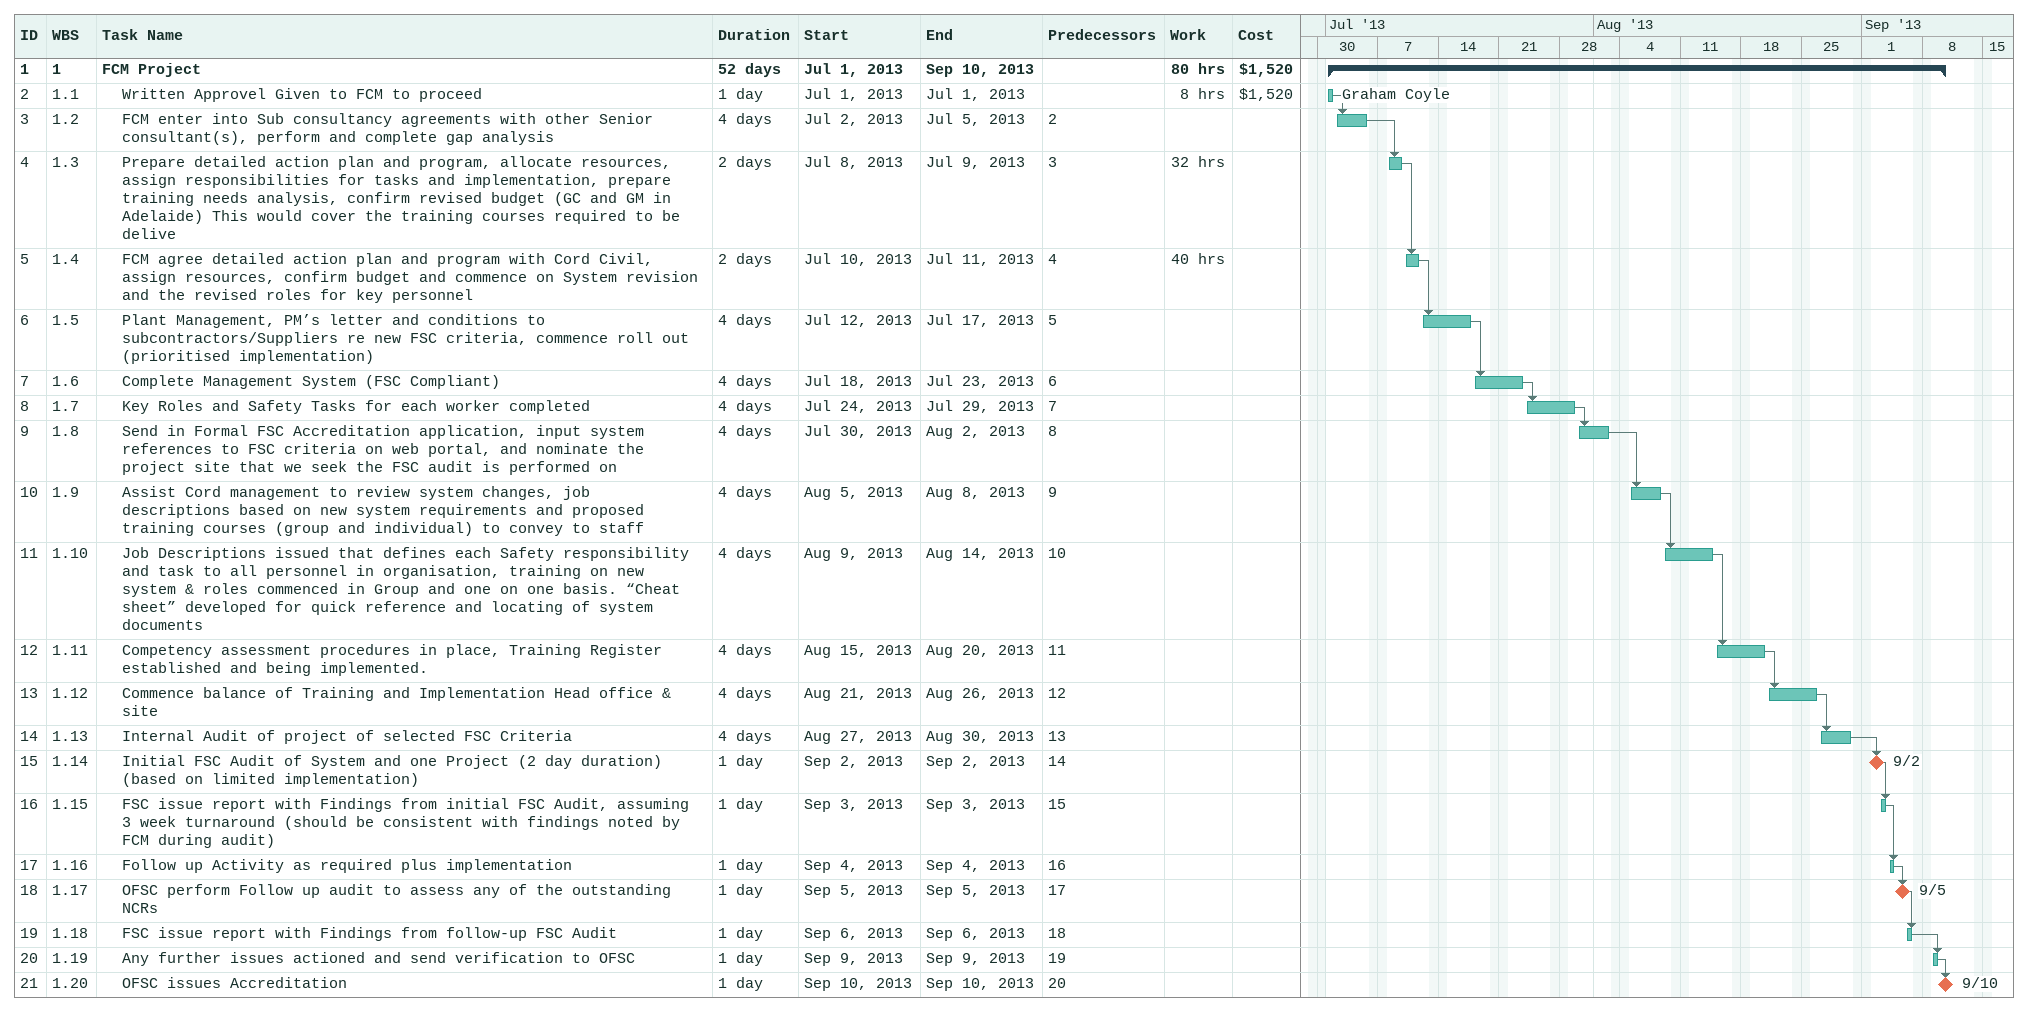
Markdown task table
| ID | WBS | Task | Duration | Start | Finish | Predecessors | Resources | Work (h) | Cost ($) |
|---|---|---|---|---|---|---|---|---|---|
| 1 | 1 | **FCM Project** | 52d | 2013-07-01 | 2013-09-10 |  |  | 80 | 1520 |
| 2 | 1.1 | Written Approvel Given to FCM to proceed | 1d | 2013-07-01 | 2013-07-01 |  | Graham Coyle | 8 | 1520 |
| 3 | 1.2 | FCM enter into Sub consultancy agreements with other Senior consultant(s), perform and complete gap analysis | 4d | 2013-07-02 | 2013-07-05 | 2 |  |  |  |
| 4 | 1.3 | Prepare detailed action plan and program, allocate resources, assign responsibilities for tasks and implementation, prepare training needs analysis, confirm revised budget (GC and GM in Adelaide) This would cover the training courses required to be delive | 2d | 2013-07-08 | 2013-07-09 | 3 |  | 32 |  |
| 5 | 1.4 | FCM agree detailed action plan and program with Cord Civil, assign resources, confirm budget and commence on System revision and the revised roles for key personnel | 2d | 2013-07-10 | 2013-07-11 | 4 |  | 40 |  |
| 6 | 1.5 | Plant Management, PM’s letter and conditions to subcontractors/Suppliers re new FSC criteria, commence roll out (prioritised implementation) | 4d | 2013-07-12 | 2013-07-17 | 5 |  |  |  |
| 7 | 1.6 | Complete Management System (FSC Compliant) | 4d | 2013-07-18 | 2013-07-23 | 6 |  |  |  |
| 8 | 1.7 | Key Roles and Safety Tasks for each worker completed | 4d | 2013-07-24 | 2013-07-29 | 7 |  |  |  |
| 9 | 1.8 | Send in Formal FSC Accreditation application, input system references to FSC criteria on web portal, and nominate the project site that we seek the FSC audit is performed on | 4d | 2013-07-30 | 2013-08-02 | 8 |  |  |  |
| 10 | 1.9 | Assist Cord management to review system changes, job descriptions based on new system requirements and proposed training courses (group and individual) to convey to staff | 4d | 2013-08-05 | 2013-08-08 | 9 |  |  |  |
| 11 | 1.10 | Job Descriptions issued that defines each Safety responsibility and task to all personnel in organisation, training on new system & roles commenced in Group and one on one basis. “Cheat sheet” developed for quick reference and locating of system documents | 4d | 2013-08-09 | 2013-08-14 | 10 |  |  |  |
| 12 | 1.11 | Competency assessment procedures in place, Training Register established and being implemented. | 4d | 2013-08-15 | 2013-08-20 | 11 |  |  |  |
| 13 | 1.12 | Commence balance of Training and Implementation Head office & site | 4d | 2013-08-21 | 2013-08-26 | 12 |  |  |  |
| 14 | 1.13 | Internal Audit of project of selected FSC Criteria | 4d | 2013-08-27 | 2013-08-30 | 13 |  |  |  |
| 15 | 1.14 | Initial FSC Audit of System and one Project (2 day duration) (based on limited implementation) | 1d | 2013-09-02 | 2013-09-02 | 14 |  |  |  |
| 16 | 1.15 | FSC issue report with Findings from initial FSC Audit, assuming 3 week turnaround (should be consistent with findings noted by FCM during audit) | 1d | 2013-09-03 | 2013-09-03 | 15 |  |  |  |
| 17 | 1.16 | Follow up Activity as required plus implementation | 1d | 2013-09-04 | 2013-09-04 | 16 |  |  |  |
| 18 | 1.17 | OFSC perform Follow up audit to assess any of the outstanding NCRs | 1d | 2013-09-05 | 2013-09-05 | 17 |  |  |  |
| 19 | 1.18 | FSC issue report with Findings from follow-up FSC Audit | 1d | 2013-09-06 | 2013-09-06 | 18 |  |  |  |
| 20 | 1.19 | Any further issues actioned and send verification to OFSC | 1d | 2013-09-09 | 2013-09-09 | 19 |  |  |  |
| 21 | 1.20 | OFSC issues Accreditation | 1d | 2013-09-10 | 2013-09-10 | 20 |  |  |  |
